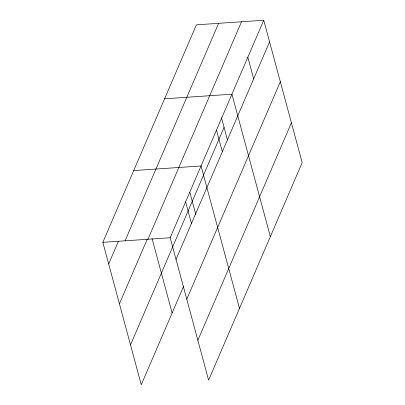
<?xml version="1.0" encoding="UTF-8"?>
<svg xmlns="http://www.w3.org/2000/svg" width="405" height="405" viewBox="0 0 405 405"><rect width="100%" height="100%" fill="white"/><g stroke="black" fill="none" stroke-linecap="round" stroke-linejoin="round"><path stroke-width="0.61" d="M183.586 286.35L141.264 384.75L102.835 242.337L196.39 24.842L263.736 20.25L302.165 162.663L208.61 380.158L170.186 237.745L263.736 20.25M108.672 263.974L118.382 241.4M125.064 240.823L218.614 23.328M119.429 303.831L147.314 239.001M147.962 239.259L241.512 21.764M130.506 344.893L224.061 127.398M176.023 259.377L269.573 41.882M186.776 299.234L280.331 81.739M197.858 340.301L291.408 122.806M164.582 98.79L231.928 94.198L270.358 236.611M133.711 170.566L201.057 165.969L239.482 308.382M102.835 242.337L170.186 237.745M247.835 57.221L253.672 78.859M221.454 117.739L227.483 140.079M216.493 130.086L222.33 151.718M189.808 192.289L195.838 214.635M185.622 201.857L191.459 223.489M152.093 238.697L172.135 312.979"/></g></svg>
